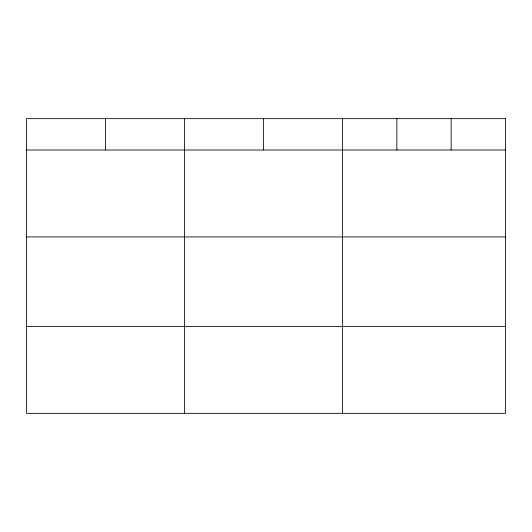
<?xml version="1.0" encoding="UTF-8"?>
<svg xmlns="http://www.w3.org/2000/svg" width="532" height="532" viewBox="0 0 532 532"><rect width="100%" height="100%" fill="white"/><g stroke="black" fill="none" stroke-linecap="round" stroke-linejoin="round"><path stroke-width="0.8" d="M26.6 150.017L505.4 150.017M26.6 236.913L505.4 236.913M26.6 326.449L505.4 326.449M451.136 118.656L451.136 150.017M396.872 118.656L396.872 150.017M342.608 118.656L342.608 413.344M263.606 118.656L263.606 150.017M184.604 118.656L184.604 413.344M105.602 118.656L105.602 150.017M505.4 118.656L26.6 118.656L26.6 413.344L505.4 413.344L505.4 118.656"/></g></svg>
